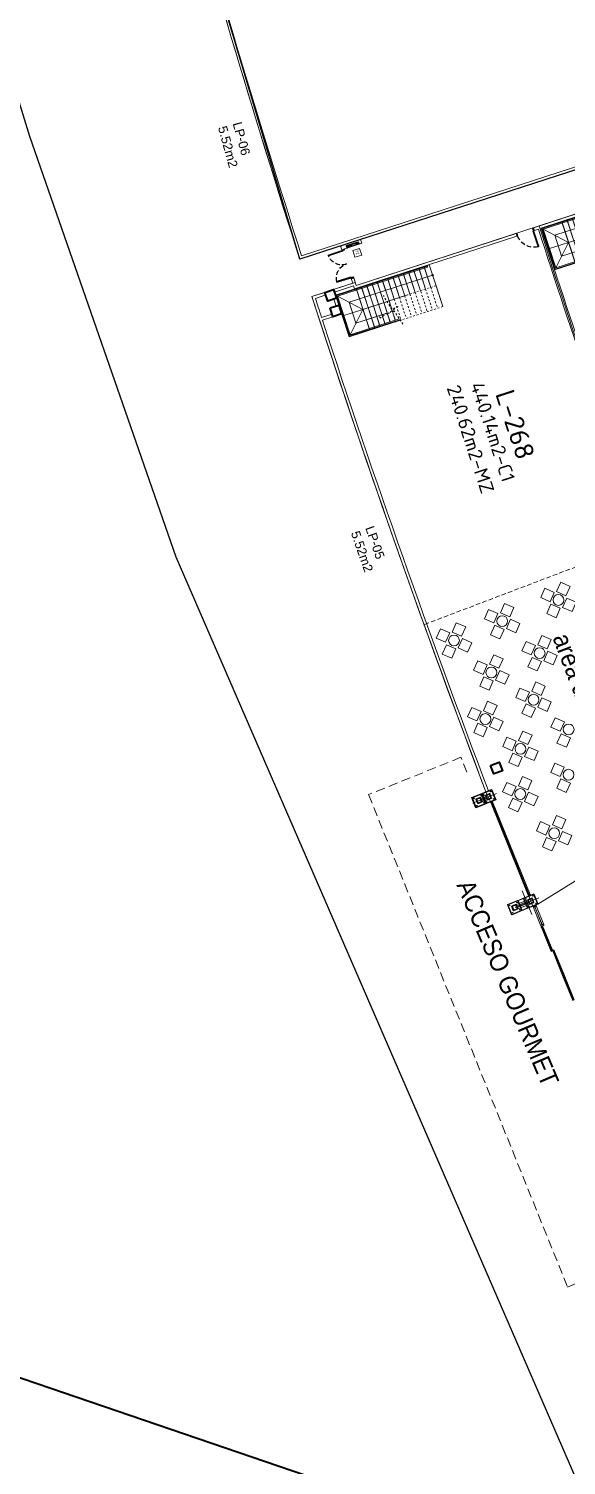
# Model space of a CAD drawing. Header units: metres. Extents: x 2 to 659295185, y -28 to 1124222152.
# Drawn here: x 655419 to 655448.3, y 1126261.3 to 1126339.9 of the extents above; entities that cross this region are included whole.
import ezdxf
from ezdxf.enums import TextEntityAlignment as Align

# ---------------------------------------------------------------- set-up
doc = ezdxf.new("R2010")
doc.units = ezdxf.units.M
doc.header["$MEASUREMENT"] = 0
for name, pattern in [('CCSM_C1_CUERPO CK$0$HIDDEN', [0.375, 0.25, -0.125]), ('CCSM_C1_CUERPO NS$0$CONTINUA', [0]), ('CCSM_C1_CUERPO NS$0$DASHED', [0.75, 0.5, -0.25]), ('CCSM_C1_CUERPO NS$0$HIDDEN2', [0.1875, 0.125, -0.0625]), ('CCSM_C1_CUERPO QR$0$CONTINUA', [0]), ('CCSM_C1_CUERPO QR$0$HIDDEN', [0.375, 0.25, -0.125]), ('DASHDOT', [1, 0.5, -0.25, 0, -0.25]), ('HIDDEN', [0.375, 0.25, -0.125])]:
    doc.linetypes.add(name, pattern=pattern)
doc.layers.get('0').update_dxf_attribs({"linetype": 'CONTINUOUS'})
for name, color, linetype in [('CCSM_C1_CUERPO NS$0$01', 1, 'CONTINUOUS'), ('CCSM_C1_CUERPO NS$0$03', 3, 'CONTINUOUS'), ('CCSM_C1_CUERPO NS$0$A-ESTRUCTURA DE FACHADA DE VIDRIO', 5, 'CONTINUOUS'), ('CCSM_C1_CUERPO NS$0$A-LOCAL ID', 7, 'CONTINUOUS'), ('CCSM_C1_CUERPO NS$0$A-MARCOS LOCALES', 4, 'CONTINUOUS'), ('CCSM_C1_CUERPO NS$0$a-mobiliario', 8, 'CCSM_C1_CUERPO NS$0$HIDDEN2'), ('CCSM_C1_CUERPO NS$0$A-PARED', 2, 'CCSM_C1_CUERPO NS$0$CONTINUA'), ('CCSM_C1_CUERPO NS$0$A-PROYECCIONES', 5, 'CCSM_C1_CUERPO NS$0$DASHED'), ('CCSM_C1_CUERPO NS$0$A-PUERTA', 5, 'CCSM_C1_CUERPO NS$0$CONTINUA'), ('CCSM_C1_CUERPO NS$0$FAC-ALUCOBOND', 7, 'CONTINUOUS'), ('CCSM_C1_CUERPO NS$0$ID_AREA EXACTA', 7, 'CONTINUOUS'), ('CCSM_C1_CUERPO NS$0$ID_Nº LOCAL', 7, 'CONTINUOUS'), ('CCSM_C1_CUERPO NS$0$ID_RUBRO', 7, 'CONTINUOUS'), ('CCSM_C1_CUERPO QR$0$A-EQUIPOS', 9, 'CONTINUOUS'), ('CCSM_C1_CUERPO QR$0$A-PARED', 2, 'CCSM_C1_CUERPO QR$0$CONTINUA'), ('CCSM_C1_CUERPO QR$0$A-PUERTA', 5, 'CCSM_C1_CUERPO QR$0$CONTINUA'), ('CCSM_C1_CUERPO QR$0$A_PROYECCION', 5, 'CONTINUOUS'), ('CCSM_C1_CUERPO QR$0$TEX-ROT', 7, 'CONTINUOUS'), ('LP PUBLICIDAD', 7, 'CONTINUOUS'), ('Parcelas', 140, 'CONTINUOUS')]:
    doc.layers.add(name, color=color, linetype=linetype)
doc.layers.add('CCSM_C1_CUERPO NS$0$A-AREAS COMERCIALES', color=151, linetype='CONTINUOUS', plot=False)
doc.layers.add('CCSM_C1_CUERPO QR$0$A-AREAS COMERCIALES', color=151, linetype='CONTINUOUS', plot=False)
for name, color, linetype, lineweight in [('CCSM_XREF ESTRUCTURA15$0$E-CA-COLUMNA', 2, 'CONTINUOUS', 35), ('CCSM_XREF ESTRUCTURA15$0$E-CR-COLUMNA', 2, 'CONTINUOUS', 35), ('CCSM_XREF ESTRUCTURA15$0$E-CS-COLUMNA', 2, 'CONTINUOUS', 35), ('LOCALES ASIGNADOS', 41, 'DASHDOT', 0), ('XREF ESCALERAS', 252, 'CONTINUOUS', 0)]:
    doc.layers.add(name, color=color, linetype=linetype, lineweight=lineweight)
doc.styles.add('CCSM_C1_CUERPO NS$0$ROMANS', font='romans__.ttf')
doc.styles.add('CCSM_C1_CUERPO NS$0$sigo', font='arial.ttf', dxfattribs={"width": 0.9})
doc.styles.add('CCSM_C1_CUERPO QR$0$ROMANS', font='romans__.ttf')
doc.styles.add('CCSM_XREF KIOSKOSE$0$Standard', font='txt')

# ---------------------------------------------------------------- blocks, each defined once
blk = doc.blocks.new('CCSM_C1_CUERPO NS$0$MARCO LOCAL-COLUMNA')
for points in [[(-0.05, -0.05), (-0.05, 0), (0.05, 0), (0.05, -0.05)], [(-0.045, -0.045), (-0.045, -0.005), (0.045, -0.005), (0.045, -0.045)]]:
    blk.add_lwpolyline(points, close=True)
blk = doc.blocks.new('CCSM_C1_CUERPO NS$0$IDENT LOCAL')
at = {"style": 'CCSM_C1_CUERPO NS$0$ROMANS'}
for tag, height, p in [('NºLOCAL', 0.7, (0, 2.404)), ('AREA-EXACTA', 0.5, (0, 1.7)), ('RUBRO', 0.35, (0, 0.85)), ('USO', 0.35, (0, 0))]:
    blk.add_attdef(tag, text='', height=height, dxfattribs=at).set_placement(p, align=Align.BOTTOM_CENTER)
blk = doc.blocks.new('CCSM_C1_CUERPO NS$0$Plancha')
at = {"layer": 'CCSM_C1_CUERPO NS$0$FAC-ALUCOBOND', "color": 30, "ltscale": 0.5}
blk.add_lwpolyline([(-1005445.059, 829005.109), (-1005444.459, 829005.109), (-1005444.459, 829004.509), (-1005445.059, 829004.509)], close=True, dxfattribs=at)
at = {"layer": 'CCSM_C1_CUERPO NS$0$FAC-ALUCOBOND', "color": 5, "ltscale": 0.5}
for points in [[(-1005444.889, 829004.679), (-1005444.629, 829004.679), (-1005444.629, 829004.939), (-1005444.889, 829004.939)], [(-1005444.869, 829004.699), (-1005444.649, 829004.699), (-1005444.649, 829004.919), (-1005444.869, 829004.919)]]:
    blk.add_lwpolyline(points, close=True, dxfattribs=at)
at = {"layer": 'CCSM_C1_CUERPO NS$0$FAC-ALUCOBOND', "color": 6, "ltscale": 0.5}
for centre in [(-1005444.974, 829005.024), (-1005444.974, 829004.594), (-1005444.544, 829005.024), (-1005444.544, 829004.594)]:
    blk.add_circle(centre, 0.0159, dxfattribs=at)
blk = doc.blocks.new('CCSM_C1_CUERPO QR$0$P. Doble 180.15')
for p, q in [((-1.955, 0.8), (-1.915, 0.8)), ((-1.955, 0.8), (-1.955, 0)), ((-1.915, 0), (-1.915, 0.8)), ((-0.435, 0), (-0.435, 0.8)), ((-0.395, 0.8), (-0.435, 0.8)), ((-0.395, 0.8), (-0.395, 0)), ((-1.985, 0), (-1.96, 0)), ((-1.985, -0.015), (-1.985, 0)), ((-1.96, 0), (-1.96, -0.045)), ((-0.39, 0), (-0.39, -0.045)), ((-0.365, 0), (-0.39, 0)), ((-0.365, -0.015), (-0.365, 0)), ((-2, -0.015), (-1.985, -0.015)), ((-2, -0.015), (-2, -0.135)), ((-2, -0.135), (-1.985, -0.135)), ((-1.985, -0.135), (-1.985, -0.15)), ((-1.985, -0.15), (-1.96, -0.15)), ((-1.95, -0.045), (-1.96, -0.15)), ((-1.96, -0.045), (-1.95, -0.045)), ((-1.955, 0), (-1.915, 0)), ((-0.395, 0), (-0.435, 0)), ((-0.4, -0.045), (-0.39, -0.15)), ((-0.39, -0.045), (-0.4, -0.045)), ((-0.365, -0.15), (-0.39, -0.15)), ((-0.35, -0.015), (-0.365, -0.015)), ((-0.35, -0.135), (-0.365, -0.135)), ((-0.365, -0.135), (-0.365, -0.15)), ((-0.35, -0.015), (-0.35, -0.135))]:
    blk.add_line(p, q)
at = {"color": 8, "linetype": 'CCSM_C1_CUERPO QR$0$HIDDEN'}
for centre, radius, start, end in [((-1.955, 0.031), 0.77, 357.70399, 86.98911), ((-0.376, -0.008), 0.81, 94.16104, 179.46811)]:
    blk.add_arc(centre, radius, start, end, dxfattribs=at)
blk = doc.blocks.new('CCSM_C1_CUERPO QR$0$P.Der 100.15')
for p, q in [((-0.045, 0.91), (-0.085, 0.91)), ((-0.085, 0), (-0.085, 0.91)), ((-0.045, 0.91), (-0.045, 0)), ((-0.985, -0.015), (-0.985, 0)), ((-0.985, 0), (-0.96, 0)), ((-0.96, 0), (-0.96, -0.045)), ((-0.04, 0), (-0.04, -0.045)), ((-0.015, 0), (-0.04, 0)), ((-0.015, -0.015), (-0.015, 0)), ((-1, -0.015), (-0.985, -0.015)), ((-1, -0.135), (-0.985, -0.135)), ((-0.985, -0.135), (-0.985, -0.15)), ((-0.985, -0.15), (-0.96, -0.15)), ((-0.96, -0.045), (-0.95, -0.045)), ((-0.95, -0.045), (-0.96, -0.15)), ((-0.045, 0), (-0.085, 0)), ((-0.05, -0.045), (-0.04, -0.15)), ((-0.04, -0.045), (-0.05, -0.045)), ((-0.015, -0.15), (-0.04, -0.15)), ((0, -0.015), (-0.015, -0.015)), ((0, -0.135), (-0.015, -0.135)), ((-0.015, -0.135), (-0.015, -0.15))]:
    blk.add_line(p, q)
at = {"color": 8, "linetype": 'CCSM_C1_CUERPO QR$0$HIDDEN'}
blk.add_arc((-0.045, 0), 0.91, 92.51931, 180, dxfattribs=at)
blk = doc.blocks.new('CCSM_C1_CUERPO QR$0$CAJA DE MANGUERA')
for points in [[(0.44, 0.07), (0.47, -0.11), (0.44, -0.11), (0.42, 0.03), (-0.41, -0.1), (-0.38, -0.25), (-0.41, -0.25), (-0.44, -0.07)], [(0.42, 0.03), (0.44, -0.11), (-0.38, -0.25), (-0.41, -0.1)], [(0.3, 0.01), (0.39, -0.11), (0.25, -0.13)], [(-0.38, -0.12), (-0.29, -0.2), (-0.3, -0.11), (-0.36, -0.21)]]:
    blk.add_lwpolyline(points, close=True)
for points in [[(-0.3, -0.16), (-0.02, -0.11), (-0.01, -0.15)], [(-0.25, -0.15), (-0.24, -0.19)], [(-0.2, -0.14), (-0.19, -0.18)], [(-0.15, -0.13), (-0.14, -0.18)], [(-0.11, -0.13), (-0.1, -0.17)], [(-0.06, -0.12), (-0.05, -0.16)]]:
    blk.add_lwpolyline(points)
blk = doc.blocks.new('CCSM_XREF ESTRUCTURA15$0$CCSM_COLUMNA REC')
at = {"layer": 'CCSM_XREF ESTRUCTURA15$0$E-CA-COLUMNA'}
blk.add_lwpolyline([(-0.25, -0.25), (0.25, -0.25), (0.25, 0.25), (-0.25, 0.25)], close=True, dxfattribs=at)
blk = doc.blocks.new('stairs3')
for p, q in [((655563.519, 1126395.991), (655562.335, 1126395.797)), ((655563.519, 1126395.991), (655562.335, 1126395.797)), ((655563.103, 1126391.667), (655565.383, 1126392.04))]:
    blk.add_line(p, q)
at = {"layer": 'XREF ESCALERAS', "linetype": 'HIDDEN', "ltscale": 0.02}
for p, q in [((655563.519, 1126395.991), (655562.335, 1126395.797)), ((655562.335, 1126395.797), (655562.73, 1126393.384)), ((655563.568, 1126395.695), (655562.383, 1126395.501)), ((655563.616, 1126395.399), (655562.432, 1126395.205)), ((655563.616, 1126395.103), (655562.432, 1126394.909)), ((655563.713, 1126394.807), (655562.529, 1126394.613)), ((655563.762, 1126394.511), (655562.577, 1126394.317)), ((655563.81, 1126394.215), (655562.626, 1126394.02)), ((655563.859, 1126393.919), (655562.674, 1126393.724))]:
    blk.add_line(p, q, dxfattribs=at)
at = {"layer": 'XREF ESCALERAS'}
for p, q in [((655564.703, 1126396.185), (655563.519, 1126395.991)), ((655564.703, 1126396.185), (655563.519, 1126395.991)), ((655564.111, 1126396.088), (655564.887, 1126391.356)), ((655565.472, 1126390.94), (655564.637, 1126396.034)), ((655565.529, 1126390.899), (655564.686, 1126396.041)), ((655565.575, 1126390.866), (655564.703, 1126396.185)), ((655565.575, 1126390.866), (655564.703, 1126396.185)), ((655564.752, 1126395.889), (655563.568, 1126395.695)), ((655564.663, 1126395.874), (655563.568, 1126395.695)), ((655564.8, 1126395.593), (655563.616, 1126395.399)), ((655564.711, 1126395.578), (655563.616, 1126395.399)), ((655563.665, 1126395.103), (655564.849, 1126395.297)), ((655563.665, 1126395.103), (655564.76, 1126395.282)), ((655564.752, 1126395.889), (655564.712, 1126395.882)), ((655564.8, 1126395.593), (655564.761, 1126395.586)), ((655564.809, 1126395.29), (655564.849, 1126395.297)), ((655563.713, 1126394.807), (655564.897, 1126395.001)), ((655563.713, 1126394.807), (655564.808, 1126394.986)), ((655563.762, 1126394.511), (655564.946, 1126394.705)), ((655563.762, 1126394.511), (655564.857, 1126394.69)), ((655563.81, 1126394.215), (655564.994, 1126394.409)), ((655564.858, 1126394.994), (655564.897, 1126395.001)), ((655564.906, 1126394.698), (655564.946, 1126394.705)), ((655564.955, 1126394.402), (655564.994, 1126394.409)), ((655563.785, 1126394.367), (655564.198, 1126391.846)), ((655563.81, 1126394.215), (655564.906, 1126394.394)), ((655563.859, 1126393.919), (655565.043, 1126394.113)), ((655563.859, 1126393.919), (655564.954, 1126394.098)), ((655563.907, 1126393.622), (655565.091, 1126393.817)), ((655563.907, 1126393.622), (655565.003, 1126393.802)), ((655565.003, 1126394.106), (655565.043, 1126394.113)), ((655565.052, 1126393.81), (655565.091, 1126393.817)), ((655562.762, 1126393.435), (655562.723, 1126393.428)), ((655563.207, 1126390.478), (655562.73, 1126393.384)), ((655563.24, 1126390.524), (655562.772, 1126393.38)), ((655562.811, 1126393.139), (655562.772, 1126393.132)), ((655563.207, 1126390.478), (655562.787, 1126393.04)), ((655564.004, 1126393.03), (655562.82, 1126392.836)), ((655562.86, 1126392.843), (655562.82, 1126392.836)), ((655563.281, 1126390.581), (655562.823, 1126393.374)), ((655563.956, 1126393.326), (655562.86, 1126393.147)), ((655564.004, 1126393.03), (655562.909, 1126392.851)), ((655563.703, 1126391.159), (655563.412, 1126392.933)), ((655563.956, 1126393.326), (655565.14, 1126393.521)), ((655563.956, 1126393.326), (655565.051, 1126393.506)), ((655564.004, 1126393.03), (655565.188, 1126393.224)), ((655564.004, 1126393.03), (655565.1, 1126393.21)), ((655564.026, 1126392.897), (655564.198, 1126391.846)), ((655564.053, 1126392.734), (655565.237, 1126392.928)), ((655564.053, 1126392.734), (655565.148, 1126392.914)), ((655565.1, 1126393.514), (655565.14, 1126393.521)), ((655565.149, 1126393.218), (655565.188, 1126393.224)), ((655565.198, 1126392.922), (655565.237, 1126392.928)), ((655564.053, 1126392.734), (655562.869, 1126392.54)), ((655562.908, 1126392.547), (655562.869, 1126392.54)), ((655564.101, 1126392.438), (655562.917, 1126392.244)), ((655562.957, 1126392.251), (655562.917, 1126392.244)), ((655564.053, 1126392.734), (655562.957, 1126392.555)), ((655564.15, 1126392.142), (655562.966, 1126391.948)), ((655564.101, 1126392.438), (655563.006, 1126392.259)), ((655564.15, 1126392.142), (655563.054, 1126391.963)), ((655564.101, 1126392.438), (655565.286, 1126392.632)), ((655564.101, 1126392.438), (655565.197, 1126392.618)), ((655564.15, 1126392.142), (655565.334, 1126392.336)), ((655564.15, 1126392.142), (655565.245, 1126392.322)), ((655565.246, 1126392.626), (655565.286, 1126392.632)), ((655565.295, 1126392.33), (655565.334, 1126392.336)), ((655563.005, 1126391.955), (655562.966, 1126391.948)), ((655563.014, 1126391.652), (655565.383, 1126392.04)), ((655563.014, 1126391.652), (655563.054, 1126391.659)), ((655563.103, 1126391.667), (655565.294, 1126392.026)), ((655564.198, 1126391.846), (655563.282, 1126390.581)), ((655564.887, 1126391.356), (655563.703, 1126391.162)), ((655564.198, 1126391.846), (655565.471, 1126390.94)), ((655564.198, 1126391.846), (655564.376, 1126390.761)), ((655565.343, 1126392.034), (655565.383, 1126392.04)), ((655563.207, 1126390.478), (655565.575, 1126390.866)), ((655563.207, 1126390.478), (655565.575, 1126390.866)), ((655563.24, 1126390.524), (655563.207, 1126390.478)), ((655563.24, 1126390.524), (655565.529, 1126390.899)), ((655563.281, 1126390.581), (655565.472, 1126390.94)), ((655564.384, 1126390.711), (655564.391, 1126390.672)), ((655564.384, 1126390.711), (655564.391, 1126390.672)), ((655565.529, 1126390.899), (655565.575, 1126390.866))]:
    blk.add_line(p, q, dxfattribs=at)
at = {"layer": 'XREF ESCALERAS', "linetype": 'CCSM_C1_CUERPO CK$0$HIDDEN', "ltscale": 0.02}
for p, q in [((655563.519, 1126395.991), (655563.785, 1126394.367)), ((655563.519, 1126395.991), (655564.026, 1126392.897)), ((655563.907, 1126393.622), (655562.723, 1126393.428)), ((655562.787, 1126393.04), (655562.73, 1126393.384)), ((655563.956, 1126393.326), (655562.772, 1126393.132))]:
    blk.add_line(p, q, dxfattribs=at)
for points in [[(655562.479, 1126393.412), (655563.342, 1126393.318), (655563.365, 1126392.919), (655563.46, 1126393.624), (655563.491, 1126393.243), (655564.362, 1126393.185)], [(655563.606, 1126391.749), (655563.412, 1126392.933), (655563.342, 1126392.457), (655563.486, 1126392.485)]]:
    blk.add_lwpolyline(points, dxfattribs=at)
at = {"layer": 'XREF ESCALERAS'}
blk.add_circle((655564.111, 1126396.088), 0.0379, dxfattribs=at)
blk.add_arc((655564.662, 1126396.031), 0.0258, 22.82006, 174.29477, dxfattribs=at)

msp = doc.modelspace()

# ---------------------------------------------------------------- hatches: boundary and pattern name
at = {"layer": 'LOCALES ASIGNADOS'}
h = msp.add_hatch(color=256, dxfattribs=at)
edge = h.paths.add_edge_path()
edge.add_arc((219491.1056, 1054914.3756), 441878.9229, 9.308049718, 9.309563548, ccw=False)
edge.add_line((655551.8097, 1126384.9626), (655564.5398, 1126387.0492))
edge.add_line((655564.5398, 1126387.0492), (655562.5867, 1126398.9652))
edge.add_line((655562.5867, 1126398.9652), (655552.3922, 1126397.2942))
edge.add_line((655552.3922, 1126397.2942), (655552.4569, 1126396.8995))
edge.add_line((655552.4569, 1126396.8995), (655549.9212, 1126396.4839))

# ---------------------------------------------------------------- linework, layer by layer
msp.add_lwpolyline([(655472.4952, 1126362.9723), (655472.7844, 1126363.0519), (655474.2868, 1126357.1376), (655475.8604, 1126351.2686), (655478.5703, 1126341.8161), (655433.7746, 1126327.2805), (655426.8801, 1126350.4178), (655472.4952, 1126362.9723)])
at = {"layer": 'CCSM_C1_CUERPO NS$0$01', "lineweight": 5}
for p, q in [((655446.6793, 1126291.9674), (655446.6801, 1126291.9671)), ((655446.6795, 1126291.9679), (655446.6803, 1126291.9676))]:
    msp.add_line(p, q, dxfattribs=at)
at = {"layer": 'CCSM_C1_CUERPO NS$0$03', "lineweight": 5}
for p, q in [((655446.6801, 1126291.9671), (655446.6837, 1126291.9655)), ((655446.6803, 1126291.9676), (655446.684, 1126291.966))]:
    msp.add_line(p, q, dxfattribs=at)
at = {"layer": 'CCSM_C1_CUERPO NS$0$A-AREAS COMERCIALES', "lineweight": 5}
for points in [[(655468.0327, 1126305.1682, -0.0136603), (655458.2684, 1126332.8156), (655446.8587, 1126329.0974, 0.0216833), (655457.8825, 1126298.8792)], [(655436.8085, 1126326.0028), (655434.4359, 1126325.2346, 0.0121304), (655443.6808, 1126298.8664), (655443.6808, 1126298.8664, 0.5484899), (655443.6808, 1126298.8664), (655443.6808, 1126298.8664), (655443.6808, 1126298.8664), (655443.9517, 1126298.1514), (655443.9517, 1126298.1514), (655444.2078, 1126297.6024), (655444.2658, 1126297.4583), (655446.2902, 1126292.4525), (655446.5151, 1126291.8962), (655446.7936, 1126292.0086), (655457.8825, 1126298.8792, -0.0216833), (655446.8587, 1126329.0974), (655436.8619, 1126325.8408)]]:
    msp.add_lwpolyline(points, format="xyb", close=True, dxfattribs=at)
at = {"layer": 'CCSM_C1_CUERPO NS$0$A-ESTRUCTURA DE FACHADA DE VIDRIO', "linetype": 'Continuous', "lineweight": 5}
msp.add_lwpolyline([(655447.0215, 1126290.9001), (655447.0129, 1126290.8966), (655446.6227, 1126291.8543), (655446.6328, 1126291.8584)], close=True, dxfattribs=at)
at = {"layer": 'CCSM_C1_CUERPO NS$0$A-MARCOS LOCALES', "color": 9, "lineweight": 5}
for p, q in [((655446.2694, 1126292.5026), (655444.2247, 1126297.5606)), ((655446.3621, 1126292.5401), (655444.3174, 1126297.5981))]:
    msp.add_line(p, q, dxfattribs=at)
at = {"layer": 'CCSM_C1_CUERPO NS$0$a-mobiliario', "linetype": 'Continuous', "lineweight": 5}
for points in [[(655448.0415, 1126309.6132), (655448.5536, 1126309.3865), (655448.3269, 1126308.8744), (655447.8148, 1126309.1011)], [(655447.1729, 1126309.2824), (655447.685, 1126309.0557), (655447.4583, 1126308.5437), (655446.9463, 1126308.7703)], [(655444.0984, 1126308.1261), (655444.6105, 1126307.8994), (655444.3838, 1126307.3874), (655443.8717, 1126307.614)], [(655444.9669, 1126308.4569), (655445.479, 1126308.2302), (655445.2524, 1126307.7181), (655444.7403, 1126307.9448)], [(655447.5037, 1126308.4138), (655448.0158, 1126308.1872), (655447.7891, 1126307.6751), (655447.277, 1126307.9017)], [(655448.3722, 1126308.7446), (655448.8843, 1126308.5179), (655448.6577, 1126308.0059), (655448.1456, 1126308.2325)], [(655442.3311, 1126307.3984), (655442.8432, 1126307.1717), (655442.6165, 1126306.6596), (655442.1044, 1126306.8863)], [(655444.4291, 1126307.2575), (655444.9412, 1126307.0309), (655444.7146, 1126306.5188), (655444.2025, 1126306.7454)], [(655445.2977, 1126307.5883), (655445.8098, 1126307.3616), (655445.5831, 1126306.8496), (655445.0711, 1126307.0762)], [(655441.4625, 1126307.0676), (655441.9746, 1126306.8409), (655441.748, 1126306.3289), (655441.2359, 1126306.5555)], [(655442.6619, 1126306.5298), (655443.1739, 1126306.3031), (655442.9473, 1126305.7911), (655442.4352, 1126306.0177)], [(655447.0113, 1126306.7052), (655447.5234, 1126306.4785), (655447.2967, 1126305.9664), (655446.7846, 1126306.1931)], [(655441.7933, 1126306.199), (655442.3054, 1126305.9724), (655442.0787, 1126305.4603), (655441.5666, 1126305.6869)], [(655444.3754, 1126305.6467), (655444.8875, 1126305.42), (655444.6609, 1126304.9079), (655444.1488, 1126305.1346)], [(655446.1427, 1126306.3744), (655446.6548, 1126306.1477), (655446.4281, 1126305.6357), (655445.9161, 1126305.8623)], [(655447.342, 1126305.8366), (655447.8541, 1126305.6099), (655447.6275, 1126305.0979), (655447.1154, 1126305.3245)], [(655443.5069, 1126305.3159), (655444.0189, 1126305.0892), (655443.7923, 1126304.5772), (655443.2802, 1126304.8038)], [(655446.4735, 1126305.5058), (655446.9856, 1126305.2792), (655446.7589, 1126304.7671), (655446.2468, 1126304.9937)], [(655443.8376, 1126304.4473), (655444.3497, 1126304.2207), (655444.1231, 1126303.7086), (655443.611, 1126303.9352)], [(655444.7062, 1126304.7781), (655445.2183, 1126304.5514), (655444.9916, 1126304.0394), (655444.4795, 1126304.266)], [(655446.6809, 1126304.1605), (655447.193, 1126303.9338), (655446.9664, 1126303.4218), (655446.4543, 1126303.6484)], [(655445.8124, 1126303.8297), (655446.3245, 1126303.6031), (655446.0978, 1126303.091), (655445.5857, 1126303.3176)], [(655447.0117, 1126303.2919), (655447.5238, 1126303.0653), (655447.2972, 1126302.5532), (655446.7851, 1126302.7798)], [(655443.1765, 1126302.7712), (655443.6886, 1126302.5446), (655443.462, 1126302.0325), (655442.9499, 1126302.2591)], [(655444.0451, 1126303.102), (655444.5572, 1126302.8754), (655444.3305, 1126302.3633), (655443.8184, 1126302.5899)], [(655446.1431, 1126302.9612), (655446.6552, 1126302.7345), (655446.4286, 1126302.2224), (655445.9165, 1126302.4491)], [(655443.5073, 1126301.9027), (655444.0194, 1126301.676), (655443.7927, 1126301.1639), (655443.2806, 1126301.3906)], [(655444.3759, 1126302.2334), (655444.8879, 1126302.0068), (655444.6613, 1126301.4947), (655444.1492, 1126301.7213)], [(655447.7313, 1126302.1993), (655448.2434, 1126301.9726), (655448.0167, 1126301.4606), (655447.5046, 1126301.6872)], [(655445.0954, 1126301.1408), (655445.6075, 1126300.9142), (655445.3809, 1126300.4021), (655444.8688, 1126300.6287)], [(655445.964, 1126301.4716), (655446.4761, 1126301.2449), (655446.2494, 1126300.7328), (655445.7373, 1126300.9595)], [(655448.062, 1126301.3307), (655448.5741, 1126301.1041), (655448.3475, 1126300.592), (655447.8354, 1126300.8186)], [(655445.4262, 1126300.2722), (655445.9383, 1126300.0456), (655445.7116, 1126299.5335), (655445.1995, 1126299.7601)], [(655446.2948, 1126300.603), (655446.8068, 1126300.3764), (655446.5802, 1126299.8643), (655446.0681, 1126300.0909)], [(655447.7239, 1126299.7254), (655448.236, 1126299.4988), (655448.0094, 1126298.9867), (655447.4973, 1126299.2133)], [(655445.0881, 1126298.6669), (655445.6002, 1126298.4403), (655445.3735, 1126297.9282), (655444.8614, 1126298.1548)], [(655445.9566, 1126298.9977), (655446.4687, 1126298.7711), (655446.2421, 1126298.259), (655445.73, 1126298.4856)], [(655448.0547, 1126298.8569), (655448.5668, 1126298.6302), (655448.3401, 1126298.1181), (655447.828, 1126298.3448)], [(655445.4188, 1126297.7984), (655445.9309, 1126297.5717), (655445.7043, 1126297.0596), (655445.1922, 1126297.2863)], [(655446.2874, 1126298.1291), (655446.7995, 1126297.9025), (655446.5729, 1126297.3904), (655446.0608, 1126297.617)], [(655446.9411, 1126296.5281), (655447.4532, 1126296.3015), (655447.2266, 1126295.7894), (655446.7145, 1126296.0161)], [(655447.8097, 1126296.8589), (655448.3218, 1126296.6323), (655448.0951, 1126296.1202), (655447.5831, 1126296.3468)], [(655447.2719, 1126295.6596), (655447.784, 1126295.4329), (655447.5573, 1126294.9208), (655447.0453, 1126295.1475)], [(655448.1405, 1126295.9903), (655448.6526, 1126295.7637), (655448.4259, 1126295.2516), (655447.9138, 1126295.4783)]]:
    msp.add_lwpolyline(points, close=True, dxfattribs=at)
for centre in [(655447.9153, 1126308.6441), (655444.8408, 1126307.4878), (655442.2049, 1126306.4293), (655446.8851, 1126305.7361), (655444.2492, 1126304.6776), (655446.5548, 1126303.1915), (655443.9189, 1126302.133), (655448.4737, 1126301.561), (655445.8378, 1126300.5025), (655448.4663, 1126299.0872), (655445.8305, 1126298.0287), (655447.6835, 1126295.8899)]:
    msp.add_circle(centre, 0.2966, dxfattribs=at)
at = {"layer": 'CCSM_C1_CUERPO NS$0$A-PARED', "linetype": 'Continuous', "lineweight": 5}
for points in [[(655446.8254, 1126328.929, 0.0111019), (655452.6853, 1126311.9059, 0.0103979)], [(655446.9681, 1126328.9755, 0.0111012), (655452.8255, 1126311.9592, 0.0104436)]]:
    msp.add_lwpolyline(points, format="xyb", dxfattribs=at)
for points in [[(655435.1489, 1126325.4669), (655435.1952, 1126325.3247)], [(655435.6366, 1126325.0998), (655435.7606, 1126324.7195)], [(655435.7792, 1126325.1463), (655435.9032, 1126324.766)]]:
    msp.add_lwpolyline(points, dxfattribs=at)
at = {"layer": 'CCSM_C1_CUERPO NS$0$A-PARED', "lineweight": 5}
for points in [[(655435.5361, 1126324.2784), (655434.9656, 1126324.0926)], [(655435.5826, 1126324.1358), (655435.0121, 1126323.95)]]:
    msp.add_lwpolyline(points, dxfattribs=at)
at = {"layer": 'CCSM_C1_CUERPO NS$0$A-PARED', "linetype": 'Continuous', "lineweight": 5}
for points in [[(655444.2593, 1126298.2756), (655444.4839, 1126297.7192), (655443.4082, 1126297.285), (655443.1837, 1126297.8414)], [(655444.2483, 1126298.2496), (655444.4579, 1126297.7303), (655443.4193, 1126297.3111), (655443.2097, 1126297.8304)], [(655444.1653, 1126298.0543), (655444.2626, 1126297.8132), (655443.5022, 1126297.5063), (655443.4049, 1126297.7474)], [(655446.569, 1126292.565), (655446.7936, 1126292.0086), (655445.3471, 1126291.4248), (655445.1225, 1126291.9812)], [(655446.558, 1126292.539), (655446.7676, 1126292.0197), (655445.3581, 1126291.4508), (655445.1485, 1126291.9701)], [(655446.475, 1126292.3437), (655446.5723, 1126292.1026), (655445.4411, 1126291.646), (655445.3438, 1126291.8871)]]:
    msp.add_lwpolyline(points, close=True, dxfattribs=at)
at = {"layer": 'CCSM_C1_CUERPO NS$0$A-PARED', "lineweight": 5}
for centre, radius, start, end in [((655980.9528, 1126502.0231), 574.3986, 197.9903008, 200.7891904), ((653257.7453, 1125615.0955), 2289.7522, 18.0374907, 18.0525034), ((655980.4715, 1126501.848), 573.7365, 198.0633979, 200.7895923)]:
    msp.add_arc(centre, radius, start, end, dxfattribs=at)
at = {"layer": 'CCSM_C1_CUERPO NS$0$A-PROYECCIONES', "lineweight": 5}
msp.add_lwpolyline([(655442.9148, 1126299.2274), (655442.5867, 1126300.0416), (655437.534, 1126297.9988), (655448.4156, 1126271.0724), (655453.4741, 1126273.1118), (655453.4741, 1126273.1118), (655453.1428, 1126273.9315)], dxfattribs=at)
at = {"layer": 'CCSM_C1_CUERPO NS$0$A-PUERTA', "color": 8, "lineweight": 5}
for p, q in [((655446.6987, 1126291.8958), (655446.5279, 1126291.8915)), ((655446.5503, 1126291.8358), (655446.6762, 1126291.9514))]:
    msp.add_line(p, q, dxfattribs=at)
at = {"layer": 'CCSM_C1_CUERPO NS$0$A-PUERTA', "color": 135, "lineweight": 5}
for points in [[(655446.3208, 1126292.5212), (655446.3115, 1126292.5175), (655444.2661, 1126297.5774)], [(655444.2754, 1126297.5811), (655446.3208, 1126292.5212)]]:
    msp.add_lwpolyline(points, dxfattribs=at)
at = {"layer": 'CCSM_C1_CUERPO NS$0$A-PUERTA', "lineweight": 5}
for points in [[(655446.5148, 1126291.897), (655446.5448, 1126291.8228), (655446.7117, 1126291.8902), (655446.6817, 1126291.9644)], [(655446.5148, 1126291.897), (655446.5448, 1126291.8228), (655446.7117, 1126291.8902), (655446.6817, 1126291.9644)], [(655446.5279, 1126291.8915), (655446.5503, 1126291.8358), (655446.6987, 1126291.8958), (655446.6762, 1126291.9514)], [(655446.5279, 1126291.8915), (655446.5503, 1126291.8358), (655446.6987, 1126291.8958), (655446.6762, 1126291.9514)], [(655446.9626, 1126290.7895), (655446.9327, 1126290.8637), (655447.0996, 1126290.9311), (655447.1295, 1126290.857)], [(655446.9682, 1126290.8026), (655446.9457, 1126290.8582), (655447.094, 1126290.9181), (655447.1165, 1126290.8625)]]:
    msp.add_lwpolyline(points, close=True, dxfattribs=at)
at = {"layer": 'CCSM_C1_CUERPO NS$0$A-PUERTA', "color": 8, "lineweight": 5}
for points in [[(655446.7117, 1126291.8902), (655447.0996, 1126290.9311), (655446.9327, 1126290.8637), (655446.5448, 1126291.8228)], [(655446.7117, 1126291.8902), (655447.0996, 1126290.9311), (655446.9327, 1126290.8637), (655446.5448, 1126291.8228)], [(655446.7117, 1126291.8902), (655447.0996, 1126290.9311), (655446.9327, 1126290.8637), (655446.5448, 1126291.8228)], [(655447.0461, 1126290.8233), (655447.6006, 1126289.4565), (655447.5172, 1126289.4228), (655446.9626, 1126290.7895)], [(655447.0461, 1126290.8233), (655447.6006, 1126289.4565), (655447.5172, 1126289.4228), (655446.9626, 1126290.7895)], [(655447.0461, 1126290.8233), (655447.6006, 1126289.4565), (655447.5172, 1126289.4228), (655446.9626, 1126290.7895)], [(655447.6729, 1126289.518), (655448.2253, 1126288.1504), (655448.1419, 1126288.1167), (655447.5894, 1126289.4843)], [(655447.6729, 1126289.518), (655448.2253, 1126288.1504), (655448.1419, 1126288.1167), (655447.5894, 1126289.4843)], [(655448.7778, 1126286.7827), (655448.2253, 1126288.1504), (655448.1419, 1126288.1167), (655448.6943, 1126286.749)]]:
    msp.add_lwpolyline(points, close=True, dxfattribs=at)
at = {"layer": 'CCSM_C1_CUERPO NS$0$A-PUERTA', "lineweight": 5}
for points in [[(655447.0389, 1126290.7341), (655447.0389, 1126290.7341, 0.4142135), (655447.0611, 1126290.7862), (655447.0461, 1126290.8233), (655446.9626, 1126290.7895), (655446.9776, 1126290.7525, 0.4142136), (655447.0297, 1126290.7304), (655447.0297, 1126290.7304), (655447.0109, 1126290.7767), (655447.0202, 1126290.7805)], [(655447.5336, 1126289.5157), (655447.5382, 1126289.5175, -0.4408492), (655447.5857, 1126289.4936), (655447.6006, 1126289.4565), (655447.5172, 1126289.4228), (655447.5022, 1126289.4599, -0.4142136), (655447.5243, 1126289.5119), (655447.5243, 1126289.5119), (655447.543, 1126289.4656), (655447.5523, 1126289.4693)], [(655447.6657, 1126289.4288), (655447.6657, 1126289.4288, 0.4142135), (655447.6878, 1126289.4809), (655447.6729, 1126289.518), (655447.5894, 1126289.4843), (655447.6044, 1126289.4472, 0.4142136), (655447.6565, 1126289.4251), (655447.6565, 1126289.4251), (655447.6377, 1126289.4715), (655447.647, 1126289.4752)], [(655448.1583, 1126288.2096), (655448.1629, 1126288.2114, -0.4408492), (655448.2103, 1126288.1875), (655448.2253, 1126288.1504), (655448.1419, 1126288.1167), (655448.1269, 1126288.1537, -0.4142136), (655448.149, 1126288.2058), (655448.149, 1126288.2058), (655448.1677, 1126288.1595), (655448.177, 1126288.1632)], [(655448.2182, 1126288.0612), (655448.2182, 1126288.0612, 0.4142135), (655448.2403, 1126288.1133), (655448.2253, 1126288.1504), (655448.1419, 1126288.1167), (655448.1568, 1126288.0796, 0.4142136), (655448.2089, 1126288.0575), (655448.2089, 1126288.0575), (655448.1902, 1126288.1038), (655448.1995, 1126288.1076)]]:
    msp.add_lwpolyline(points, format="xyb", close=True, dxfattribs=at)
at = {"layer": 'CCSM_C1_CUERPO NS$0$A-PUERTA', "color": 135, "lineweight": 5}
for points in [[(655447.0202, 1126290.7805), (655447.5523, 1126289.4693), (655447.543, 1126289.4656), (655447.0109, 1126290.7767)], [(655447.647, 1126289.4752), (655448.177, 1126288.1632), (655448.1677, 1126288.1595), (655447.6377, 1126289.4715)], [(655448.7294, 1126286.7956), (655448.1995, 1126288.1076), (655448.1902, 1126288.1038), (655448.7202, 1126286.7918)]]:
    msp.add_lwpolyline(points, close=True, dxfattribs=at)
at = {"layer": 'CCSM_C1_CUERPO NS$0$FAC-ALUCOBOND', "color": 5, "linetype": 'Continuous', "lineweight": 5}
for p, q in [((655443.2315, 1126297.5372), (655444.5297, 1126298.0612)), ((655445.5412, 1126291.8266), (655446.8394, 1126292.3506)), ((655445.9283, 1126292.7377), (655446.4523, 1126291.4395))]:
    msp.add_line(p, q, dxfattribs=at)
at = {"layer": 'CCSM_C1_CUERPO NS$0$FAC-ALUCOBOND', "color": 2, "linetype": 'Continuous', "lineweight": 5}
for points in [[(655443.4049, 1126297.7474), (655443.5022, 1126297.5063), (655443.7433, 1126297.6036), (655443.646, 1126297.8447)], [(655443.676, 1126297.7706), (655443.7134, 1126297.6778), (655443.9916, 1126297.7901), (655443.9542, 1126297.8828)], [(655443.9242, 1126297.957), (655444.0215, 1126297.7159), (655444.2626, 1126297.8132), (655444.1653, 1126298.0543)], [(655446.2339, 1126292.2464), (655446.3312, 1126292.0053), (655446.5723, 1126292.1026), (655446.475, 1126292.3437)], [(655445.3623, 1126291.8946), (655445.4596, 1126291.6535), (655445.7007, 1126291.7508), (655445.6034, 1126291.9919)], [(655445.6333, 1126291.9177), (655445.6707, 1126291.825), (655446.3013, 1126292.0795), (655446.2639, 1126292.1722)]]:
    msp.add_lwpolyline(points, close=True, dxfattribs=at)
at = {"layer": 'CCSM_C1_CUERPO QR$0$A-AREAS COMERCIALES', "lineweight": 5}
msp.add_lwpolyline([(655433.7748, 1126327.2805, -0.010518), (655426.8801, 1126350.4178), (655462.2403, 1126360.1499, 0.0057818), (655465.6754, 1126348.2104), (655475.8604, 1126351.2686, 0.0053286), (655478.5703, 1126341.8161)], format="xyb", close=True, dxfattribs=at)
at = {"layer": 'CCSM_C1_CUERPO QR$0$A-PARED', "lineweight": 5}
for p, q in [((655478.5741, 1126341.9751), (655433.8716, 1126327.4697)), ((655478.617, 1126341.8313), (655437.0938, 1126328.3576)), ((655456.6624, 1126332.1333), (655446.9681, 1126328.9755)), ((655445.6474, 1126328.5453), (655436.7647, 1126325.6519)), ((655446.8254, 1126328.929), (655446.5979, 1126328.8549)), ((655436.0005, 1126328.0028), (655433.7746, 1126327.2805)), ((655437.0944, 1126328.3577), (655437.1622, 1126328.1493)), ((655435.1952, 1126325.3247), (655434.6247, 1126325.1389)), ((655436.7109, 1126325.8184), (655435.6707, 1126325.4796))]:
    msp.add_line(p, q, dxfattribs=at)
for points in [[(655433.8716, 1126327.4698, -0.0104196), (655427.0447, 1126350.3853, -0.0104196)], [(655434.6372, 1126324.6166, -0.00048), (655434.4359, 1126325.2347)], [(655434.7798, 1126324.6631, -0.0002181), (655434.6247, 1126325.1389)]]:
    msp.add_lwpolyline(points, format="xyb", dxfattribs=at)
for points in [[(655456.6159, 1126332.2759), (655446.5515, 1126328.9973)], [(655445.6011, 1126328.6877), (655436.8619, 1126325.8408)], [(655436.0005, 1126328.0028), (655436.0694, 1126327.791), (655436.2119, 1126327.8378), (655436.2119, 1126327.8378)], [(655437.1624, 1126328.1486), (655437.0148, 1126328.1012), (655436.972, 1126328.2328), (655436.3159, 1126328.019), (655436.3588, 1126327.8871), (655436.2119, 1126327.8378)], [(655436.665, 1126325.9608), (655436.5805, 1126326.2225), (655436.723, 1126326.2685), (655436.8611, 1126325.8406)], [(655435.1489, 1126325.4669), (655434.436, 1126325.2347)], [(655436.665, 1126325.9608), (655435.6243, 1126325.6217)], [(655436.7647, 1126325.6519), (655436.7109, 1126325.8184)], [(655435.7792, 1126325.1463), (655435.5414, 1126325.0689)]]:
    msp.add_lwpolyline(points, dxfattribs=at)
at = {"layer": 'CCSM_C1_CUERPO QR$0$A-PARED', "linetype": 'Continuous', "lineweight": 5}
for points in [[(655445.6474, 1126328.5453), (655445.601, 1126328.6879)], [(655446.5979, 1126328.8549), (655446.5514, 1126328.9975)]]:
    msp.add_lwpolyline(points, dxfattribs=at)
at = {"layer": 'CCSM_C1_CUERPO QR$0$A-PARED', "lineweight": 5}
msp.add_arc((655980.2138, 1126502.709), 573.9083, 192.7511624, 197.7986826, dxfattribs=at)
at = {"layer": 'CCSM_C1_CUERPO QR$0$A_PROYECCION', "linetype": 'CCSM_C1_CUERPO QR$0$HIDDEN', "lineweight": 5}
msp.add_line((655473.0762, 1126319.6634), (655440.5685, 1126307.2962), dxfattribs=at)
at = {"layer": 'CCSM_C1_CUERPO QR$0$TEX-ROT', "lineweight": 5}
msp.add_lwpolyline([(655437.0395, 1126327.8677), (655437.1575, 1126327.5022), (655436.789, 1126327.3832), (655436.671, 1126327.7487)], close=True, dxfattribs=at)
at = {"layer": 'Parcelas', "lineweight": 35}
for points in [[(654470, 1126472), (654602, 1126450), (654805, 1126395), (654923, 1126360), (654983, 1126353), (655092, 1126325), (655212, 1126306), (655322, 1126299), (655454, 1126254), (655548, 1126239), (655632, 1125729), (654198, 1126040), (654293, 1126040), (654470, 1126472)], [(654470, 1126472), (654602, 1126450), (654805, 1126395), (654923, 1126360), (654983, 1126353), (655092, 1126325), (655212, 1126306), (655322, 1126299), (655454, 1126254), (655548, 1126239), (655632, 1125729), (654198, 1126040), (654293, 1126040)]]:
    msp.add_lwpolyline(points, dxfattribs=at)
at = {"layer": 'Parcelas', "lineweight": -3}
msp.add_lwpolyline([(655407, 1126373), (655419, 1126334), (655427, 1126311), (655450, 1126258), (655470, 1126227), (655488, 1126195), (655518, 1126139), (655542, 1126099), (655569, 1126079), (655592, 1126071), (655606, 1126082), (655630, 1126102), (655649, 1126122), (655663, 1126152), (655658, 1126217), (655647, 1126289), (655665, 1126303), (655670, 1126341)], dxfattribs=at)

# ---------------------------------------------------------------- block references
at = {"layer": 'CCSM_C1_CUERPO NS$0$A-LOCAL ID', "lineweight": 5}
ref = msp.add_blockref('CCSM_C1_CUERPO NS$0$IDENT LOCAL', (655441.3289, 1126316.8532), dxfattribs=dict(at, xscale=1.49999999997407, yscale=1.49999999997407, zscale=1.49999999997407, rotation=288.1210870852111))
ref.add_attrib('AREA-EXACTA', '440.14m2-C1', dxfattribs={"layer": 'CCSM_C1_CUERPO NS$0$ID_AREA EXACTA', "height": 0.75, "rotation": 288.121087, "style": 'CCSM_C1_CUERPO NS$0$ROMANS'}).set_placement((655443.7524, 1126317.6463), align=Align.BOTTOM_CENTER)
ref.add_attrib('RUBRO', '240.62m2-MZ', dxfattribs={"layer": 'CCSM_C1_CUERPO NS$0$ID_RUBRO', "height": 0.75, "rotation": 288.121087, "style": 'CCSM_C1_CUERPO NS$0$ROMANS'}).set_placement((655442.5407, 1126317.2498), align=Align.BOTTOM_CENTER)
ref.add_attrib('NºLOCAL', 'L-268', dxfattribs={"layer": 'CCSM_C1_CUERPO NS$0$ID_Nº LOCAL', "height": 1.05, "rotation": 288.121087, "style": 'CCSM_C1_CUERPO NS$0$ROMANS'}).set_placement((655444.7564, 1126317.9749), align=Align.BOTTOM_CENTER)
ref = msp.add_blockref('CCSM_C1_CUERPO NS$0$IDENT LOCAL', (655446.8672, 1126301.86), dxfattribs=dict(at, rotation=290.8894838363311))
ref.add_attrib('NºLOCAL', 'area de mesas', dxfattribs={"layer": 'CCSM_C1_CUERPO NS$0$ID_Nº LOCAL', "color": 0, "height": 1, "rotation": 290.889484, "style": 'CCSM_C1_CUERPO NS$0$sigo', "width": 0.9}).set_placement((655448.7825, 1126302.591), align=Align.BOTTOM_CENTER)
ref = msp.add_blockref('CCSM_C1_CUERPO NS$0$IDENT LOCAL', (655442.529, 1126286.5806), dxfattribs=dict(at, rotation=293.0337391971248))
ref.add_attrib('NºLOCAL', 'ACCESO GOURMET', dxfattribs={"layer": 'CCSM_C1_CUERPO NS$0$ID_Nº LOCAL', "color": 0, "height": 1, "rotation": 293.033739, "style": 'CCSM_C1_CUERPO NS$0$sigo', "width": 0.9}).set_placement((655444.4156, 1126287.3827), align=Align.BOTTOM_CENTER)
at = {"layer": 'CCSM_C1_CUERPO NS$0$A-MARCOS LOCALES', "lineweight": 5}
for p, rotation in [((655444.271, 1126297.5794), 202.0043199051108), ((655444.271, 1126297.5794), 202.0043199051108), ((655446.3357, 1126292.4734), 203.0324483860648), ((655446.3357, 1126292.4734), 203.0324483860648), ((655446.3357, 1126292.4734), 203.0324483860648)]:
    msp.add_blockref('CCSM_C1_CUERPO NS$0$MARCO LOCAL-COLUMNA', p, dxfattribs=dict(at, rotation=rotation))
at = {"layer": 'CCSM_C1_CUERPO NS$0$FAC-ALUCOBOND', "color": 4, "lineweight": 5}
for p, rotation in [((263016.6884, -116348.4035), 291.980024988008), ((263017.2077, -116348.1939), 291.980024988008), ((256737.102, -114352.4277), 291.6901232515989), ((256736.2303, -114352.7795), 291.6901232515989)]:
    msp.add_blockref('CCSM_C1_CUERPO NS$0$Plancha', p, dxfattribs=dict(at, rotation=rotation))
at = {"layer": 'CCSM_C1_CUERPO QR$0$A-EQUIPOS', "lineweight": 5, "xscale": 0.7667190467167843, "yscale": 0.7667190467167843, "zscale": 0.7667190467167843, "rotation": 8.73853717481222}
msp.add_blockref('CCSM_C1_CUERPO QR$0$CAJA DE MANGUERA', (655436.6439, 1126328.1259), dxfattribs=at)
at = {"layer": 'CCSM_C1_CUERPO QR$0$A-PUERTA', "lineweight": 5, "xscale": -1}
for name, p, rotation in [('CCSM_C1_CUERPO QR$0$P.Der 100.15', (655446.5979, 1126328.8549), 198.0422975792316), ('CCSM_C1_CUERPO QR$0$P. Doble 180.15', (655436.6893, 1126325.8899), 107.8929317831556)]:
    msp.add_blockref(name, p, dxfattribs=dict(at, rotation=rotation))
at = {"layer": 'CCSM_XREF ESTRUCTURA15$0$E-CR-COLUMNA', "lineweight": 5, "xscale": -1, "rotation": 198.0384318800498}
msp.add_blockref('CCSM_XREF ESTRUCTURA15$0$CCSM_COLUMNA REC', (655435.464, 1126325.3066), dxfattribs=at)
at = {"layer": 'CCSM_XREF ESTRUCTURA15$0$E-CS-COLUMNA', "lineweight": 5, "xscale": -1}
for p, rotation in [((655435.7429, 1126324.4509), 198.0384318526153), ((655444.528, 1126299.4536), 200.6886094712392)]:
    msp.add_blockref('CCSM_XREF ESTRUCTURA15$0$CCSM_COLUMNA REC', p, dxfattribs=dict(at, rotation=rotation))
at = {"layer": 'XREF ESCALERAS', "xscale": -1, "rotation": 297.2513608176471}
for p in [(-45741.3512, 27758.2918), (-45752.5948, 27754.6294)]:
    msp.add_blockref('stairs3', p, dxfattribs=at)

# ---------------------------------------------------------------- texts
at = {"layer": 'CCSM_C1_CUERPO QR$0$TEX-ROT', "lineweight": 5, "insert": (655436.9677, 1126327.7791), "char_height": 0.17303, "width": 0.010152, "attachment_point": 1, "rotation": 287.84367, "style": 'CCSM_C1_CUERPO QR$0$ROMANS'}
msp.add_mtext('12', dxfattribs=at)
at = {"layer": 'LP PUBLICIDAD', "char_height": 0.2, "attachment_point": 1, "style": 'CCSM_XREF KIOSKOSE$0$Standard'}
for s, insert, rotation in [('\\pt2.6;{\\fArial|b0|i0|c0|p34;\\H2.5x;LP-06\\P5.52m2}', (655430.5796, 1126334.8379), 285.400922), ('\\pt2.6;{\\fArial|b0|i0|c0|p34;\\H2.5x;LP-05\\P5.52m2}', (655437.8187, 1126312.7494), 289.191063)]:
    msp.add_mtext_dynamic_manual_height_columns(s, width=7.561207, gutter_width=1, heights=[0], dxfattribs=dict(at, insert=insert, rotation=rotation))

doc.saveas('drawing.dxf')
